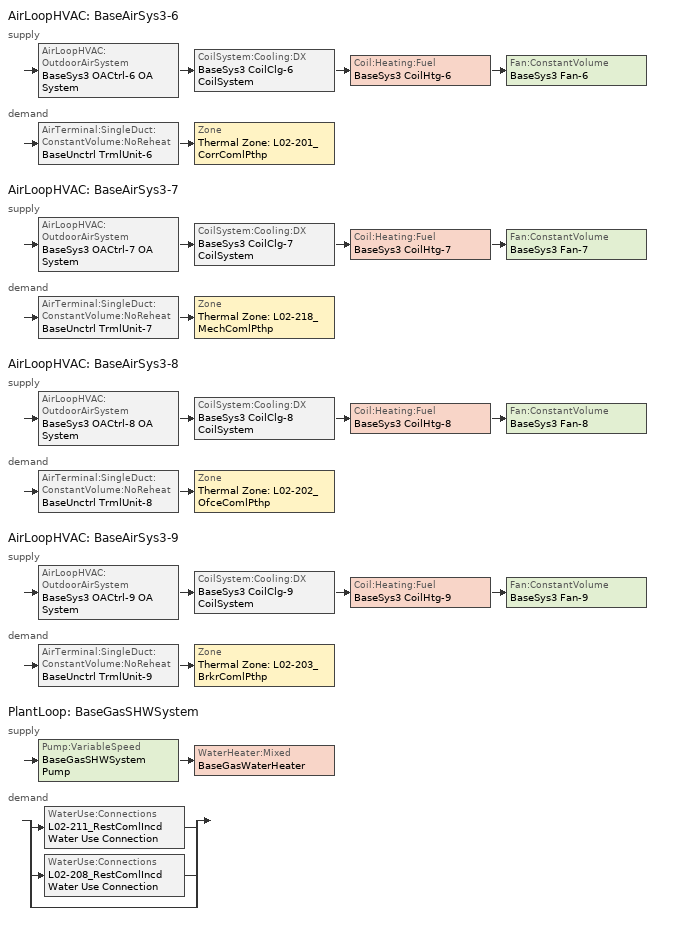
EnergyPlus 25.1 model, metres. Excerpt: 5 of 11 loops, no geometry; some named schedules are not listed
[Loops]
AirLoopHVAC 'BaseAirSys3-6'
 supply: AirLoopHVAC:OutdoorAirSystem 'BaseSys3 OACtrl-6 OA System' > CoilSystem:Cooling:DX 'BaseSys3 CoilClg-6 CoilSystem' > Coil:Heating:Fuel 'BaseSys3 CoilHtg-6' > Fan:ConstantVolume 'BaseSys3 Fan-6'
 demand: AirTerminal:SingleDuct:ConstantVolume:NoReheat 'BaseUnctrl TrmlUnit-6' > Zone 'Thermal Zone: L02-201_CorrComlPthp'
AirLoopHVAC 'BaseAirSys3-7'
 supply: AirLoopHVAC:OutdoorAirSystem 'BaseSys3 OACtrl-7 OA System' > CoilSystem:Cooling:DX 'BaseSys3 CoilClg-7 CoilSystem' > Coil:Heating:Fuel 'BaseSys3 CoilHtg-7' > Fan:ConstantVolume 'BaseSys3 Fan-7'
 demand: AirTerminal:SingleDuct:ConstantVolume:NoReheat 'BaseUnctrl TrmlUnit-7' > Zone 'Thermal Zone: L02-218_MechComlPthp'
AirLoopHVAC 'BaseAirSys3-8'
 supply: AirLoopHVAC:OutdoorAirSystem 'BaseSys3 OACtrl-8 OA System' > CoilSystem:Cooling:DX 'BaseSys3 CoilClg-8 CoilSystem' > Coil:Heating:Fuel 'BaseSys3 CoilHtg-8' > Fan:ConstantVolume 'BaseSys3 Fan-8'
 demand: AirTerminal:SingleDuct:ConstantVolume:NoReheat 'BaseUnctrl TrmlUnit-8' > Zone 'Thermal Zone: L02-202_OfceComlPthp'
AirLoopHVAC 'BaseAirSys3-9'
 supply: AirLoopHVAC:OutdoorAirSystem 'BaseSys3 OACtrl-9 OA System' > CoilSystem:Cooling:DX 'BaseSys3 CoilClg-9 CoilSystem' > Coil:Heating:Fuel 'BaseSys3 CoilHtg-9' > Fan:ConstantVolume 'BaseSys3 Fan-9'
 demand: AirTerminal:SingleDuct:ConstantVolume:NoReheat 'BaseUnctrl TrmlUnit-9' > Zone 'Thermal Zone: L02-203_BrkrComlPthp'
PlantLoop 'BaseGasSHWSystem'
 supply: Pump:VariableSpeed 'BaseGasSHWSystem Pump' > WaterHeater:Mixed 'BaseGasWaterHeater'
 demand: split
  | WaterUse:Connections 'L02-211_RestComlIncd Water Use Connection'
  | WaterUse:Connections 'L02-208_RestComlIncd Water Use Connection'
  | bypass
[ZoneControl:Thermostat] Temperature Difference Between Cutout And Setpoint {deltaC}=0
Name | Zone or ZoneList | Control Type Schedule | Control 1
Thermal Zone: L02-201_CorrComlPthp Thermostat | Thermal Zone: L02-201_CorrComlPthp | Thermal Zone: L02-201_CorrComlPthp Thermostat Schedule | Thermal Zone: L02-201_CorrComlPthp Thermostat
Thermal Zone: L02-202_OfceComlPthp Thermostat | Thermal Zone: L02-202_OfceComlPthp | Thermal Zone: L02-202_OfceComlPthp Thermostat Schedule | Thermal Zone: L02-202_OfceComlPthp Thermostat
Thermal Zone: L02-203_BrkrComlPthp Thermostat | Thermal Zone: L02-203_BrkrComlPthp | Thermal Zone: L02-203_BrkrComlPthp Thermostat Schedule | Thermal Zone: L02-203_BrkrComlPthp Thermostat
Thermal Zone: L02-218_MechComlPthp Thermostat | Thermal Zone: L02-218_MechComlPthp | Thermal Zone: L02-218_MechComlPthp Thermostat Schedule | Thermal Zone: L02-218_MechComlPthp Thermostat
[ThermostatSetpoint:DualSetpoint] Heating Setpoint Temperature Schedule=GLBHHtgSetpt
Name | Cooling Setpoint Temperature Schedule
Thermal Zone: L02-201_CorrComlPthp Thermostat; Thermal Zone: L02-202_OfceComlPthp Thermostat; Thermal Zone: L02-203_BrkrComlPthp Thermostat | NoClgSetpt
Thermal Zone: L02-218_MechComlPthp Thermostat | GLBHClgSetpt
[AirTerminal:SingleDuct:ConstantVolume:NoReheat] Availability Schedule=Always On Discrete; Maximum Air Flow Rate {m3/s}=AutoSize
BaseUnctrl TrmlUnit-6; BaseUnctrl TrmlUnit-8; BaseUnctrl TrmlUnit-9; BaseUnctrl TrmlUnit-7
[Zone equipment]
Thermal Zone: L02-201_CorrComlPthp: BaseUnctrl TrmlUnit-6
Thermal Zone: L02-202_OfceComlPthp: BaseUnctrl TrmlUnit-8
Thermal Zone: L02-203_BrkrComlPthp: BaseUnctrl TrmlUnit-9
Thermal Zone: L02-218_MechComlPthp: BaseUnctrl TrmlUnit-7
[Sizing:Zone] Zone Cooling Design Supply Air Temperature Input Method=TemperatureDifference; Zone Cooling Design Supply Air Temperature {C}=14; Zone Cooling Design Supply Air Temperature Difference {deltaC}=11.1111; Zone Heating Design Supply Air Temperature Input Method=TemperatureDifference; Zone Heating Design Supply Air Temperature {C}=40; Zone Heating Design Supply Air Temperature Difference {deltaC}=11.1111; Zone Cooling Design Supply Air Humidity Ratio {kgWater/kgDryAir}=0.0085; Zone Heating Design Supply Air Humidity Ratio {kgWater/kgDryAir}=0.008; Zone Heating Sizing Factor=1; Zone Cooling Sizing Factor=1; Cooling Design Air Flow Method=DesignDay; Cooling Design Air Flow Rate {m3/s}=0; Cooling Minimum Air Flow per Zone Floor Area {m3/s-m2}=0; Cooling Minimum Air Flow {m3/s}=0; Cooling Minimum Air Flow Fraction=0; Heating Design Air Flow Method=DesignDay; Heating Design Air Flow Rate {m3/s}=0; Heating Maximum Air Flow per Zone Floor Area {m3/s-m2}=0; Heating Maximum Air Flow {m3/s}=0; Heating Maximum Air Flow Fraction=0; Account for Dedicated Outdoor Air System=No; Zone Load Sizing Method=Sensible Load Only No Latent Load; Zone Latent Cooling Design Supply Air Humidity Ratio Input Method=HumidityRatioDifference; Zone Cooling Design Supply Air Humidity Ratio Difference {kgWater/kgDryAir}=0.005; Zone Latent Heating Design Supply Air Humidity Ratio Input Method=HumidityRatioDifference; Zone Humidification Design Supply Air Humidity Ratio Difference {kgWater/kgDryAir}=0.005; Type of Space Sum to Use=Coincident
Name | Design Specification Outdoor Air Object
Thermal Zone: L02-201_CorrComlPthp | Thermal Zone: L02-201_CorrComlPthp Design Specification Outdoor Air
Thermal Zone: L02-202_OfceComlPthp | Thermal Zone: L02-202_OfceComlPthp Design Specification Outdoor Air
Thermal Zone: L02-203_BrkrComlPthp | Thermal Zone: L02-203_BrkrComlPthp Design Specification Outdoor Air
Thermal Zone: L02-218_MechComlPthp | Thermal Zone: L02-218_MechComlPthp Design Specification Outdoor Air
[DesignSpecification:OutdoorAir] Outdoor Air Method=Maximum; Outdoor Air Flow per Person {m3/s-person}=0; Outdoor Air Flow per Zone {m3/s}=0; Outdoor Air Flow Air Changes per Hour {1/hr}=0
Name | Outdoor Air Flow per Zone Floor Area {m3/s-m2}
Thermal Zone: L02-201_CorrComlPthp Design Specification Outdoor Air | 0.000164653
Thermal Zone: L02-202_OfceComlPthp Design Specification Outdoor Air | 0.000700573
Thermal Zone: L02-203_BrkrComlPthp Design Specification Outdoor Air | 0.0010933
Thermal Zone: L02-218_MechComlPthp Design Specification Outdoor Air | 0
[AirLoopHVAC] Design Supply Air Flow Rate {m3/s}=AutoSize; Design Return Air Flow Fraction of Supply Air Flow=1
BaseAirSys3-6; BaseAirSys3-7; BaseAirSys3-8; BaseAirSys3-9
[Sizing:System] Type of Load to Size On=Sensible; Design Outdoor Air Flow Rate {m3/s}=Autosize; Central Heating Maximum System Air Flow Ratio=1; Preheat Design Temperature {C}=10; Preheat Design Humidity Ratio {kgWater/kgDryAir}=0; Precool Design Temperature {C}=5.68434e-14; Precool Design Humidity Ratio {kgWater/kgDryAir}=0; Central Cooling Design Supply Air Temperature {C}=12.7778; Central Heating Design Supply Air Temperature {C}=32.2222; Type of Zone Sum to Use=NonCoincident; 100% Outdoor Air in Cooling=No; 100% Outdoor Air in Heating=No; Central Cooling Design Supply Air Humidity Ratio {kgWater/kgDryAir}=0.0085; Central Heating Design Supply Air Humidity Ratio {kgWater/kgDryAir}=0.008; Cooling Supply Air Flow Rate Method=DesignDay; Cooling Supply Air Flow Rate {m3/s}=0; Cooling Supply Air Flow Rate Per Floor Area {m3/s-m2}=0.00996765; Cooling Fraction of Autosized Cooling Supply Air Flow Rate=1; Cooling Supply Air Flow Rate Per Unit Cooling Capacity {m3/s-W}=3.94755e-05; Heating Supply Air Flow Rate Method=DesignDay; Heating Supply Air Flow Rate {m3/s}=0; Heating Supply Air Flow Rate Per Floor Area {m3/s-m2}=0.00996765; Heating Fraction of Autosized Heating Supply Air Flow Rate=1; Heating Fraction of Autosized Cooling Supply Air Flow Rate=1; Heating Supply Air Flow Rate Per Unit Heating Capacity {m3/s-W}=3.15882e-05; System Outdoor Air Method=ZoneSum; Zone Maximum Outdoor Air Fraction=1; Cooling Design Capacity Method=CoolingDesignCapacity; Cooling Design Capacity {W}=Autosize; Cooling Design Capacity Per Floor Area {W/m2}=234.7; Fraction of Autosized Cooling Design Capacity=1; Heating Design Capacity Method=HeatingDesignCapacity; Heating Design Capacity {W}=Autosize; Heating Design Capacity Per Floor Area {W/m2}=157; Fraction of Autosized Heating Design Capacity=1; Central Cooling Capacity Control Method=OnOff; Occupant Diversity=Autosize
BaseAirSys3-6; BaseAirSys3-7; BaseAirSys3-8; BaseAirSys3-9
[AvailabilityManager:NightCycle] Applicability Schedule=Always On Discrete; Control Type=CycleOnControlZone; Thermostat Tolerance {deltaC}=1.11111; Cycling Run Time Control Type=ThermostatWithMinimumRunTime; Cycling Run Time {s}=900
Name | Fan Schedule | Control Zone or Zone List
Availability Manager Night Cycle 6 | GLBHHVAC | Thermal Zone: L02-201_CorrComlPthp
Availability Manager Night Cycle 7 | CyclingHVACAvail | Thermal Zone: L02-218_MechComlPthp
Availability Manager Night Cycle 8 | GLBHHVAC | Thermal Zone: L02-202_OfceComlPthp
Availability Manager Night Cycle 9 | GLBHHVAC | Thermal Zone: L02-203_BrkrComlPthp
[Controller:OutdoorAir] Minimum Outdoor Air Flow Rate {m3/s}=0; Maximum Outdoor Air Flow Rate {m3/s}=Autosize; Economizer Control Type=NoEconomizer; Economizer Control Action Type=ModulateFlow; Economizer Maximum Limit Enthalpy {J/kg}=64000; Lockout Type=NoLockout; Minimum Limit Type=FixedMinimum; High Humidity Control=No; High Humidity Outdoor Air Flow Ratio=1; Control High Indoor Humidity Based on Outdoor Humidity Ratio=Yes; Heat Recovery Bypass Control Type=BypassWhenWithinEconomizerLimits; Economizer Operation Staging=InterlockedWithMechanicalCooling
Name | Minimum Outdoor Air Schedule | Mechanical Ventilation Controller
BaseSys3 OACtrl-6 | BaseSys3 OACtrl-6 Schedule | BaseSys3 OACtrl-6 Mech Vent Controller
BaseSys3 OACtrl-7 | BaseSys3 OACtrl-7 Schedule | BaseSys3 OACtrl-7 Mech Vent Controller
BaseSys3 OACtrl-8 | BaseSys3 OACtrl-8 Schedule | BaseSys3 OACtrl-8 Mech Vent Controller
BaseSys3 OACtrl-9 | BaseSys3 OACtrl-9 Schedule | BaseSys3 OACtrl-9 Mech Vent Controller
[Controller:MechanicalVentilation] Demand Controlled Ventilation=No; System Outdoor Air Method=ZoneSum
Name | Availability Schedule | Zone or ZoneList Name 1 | Design Specification Outdoor Air Object Name 1
BaseSys3 OACtrl-6 Mech Vent Controller | BaseSys3 OACtrl-6 Schedule | Thermal Zone: L02-201_CorrComlPthp | Thermal Zone: L02-201_CorrComlPthp Design Specification Outdoor Air
BaseSys3 OACtrl-7 Mech Vent Controller | BaseSys3 OACtrl-7 Schedule | Thermal Zone: L02-218_MechComlPthp | Thermal Zone: L02-218_MechComlPthp Design Specification Outdoor Air
BaseSys3 OACtrl-8 Mech Vent Controller | BaseSys3 OACtrl-8 Schedule | Thermal Zone: L02-202_OfceComlPthp | Thermal Zone: L02-202_OfceComlPthp Design Specification Outdoor Air
BaseSys3 OACtrl-9 Mech Vent Controller | BaseSys3 OACtrl-9 Schedule | Thermal Zone: L02-203_BrkrComlPthp | Thermal Zone: L02-203_BrkrComlPthp Design Specification Outdoor Air
[SetpointManager:MixedAir] Control Variable=Temperature
Name | Setpoint Node or NodeList
BaseSys3 OACtrl-6 OA System Mixed Air Node OS Default SPM | BaseSys3 OACtrl-6 OA System Mixed Air Node
BaseSys3 CoilClg-6 Outlet Node OS Default SPM | BaseSys3 CoilClg-6 Outlet Node
BaseSys3 CoilHtg-6 Outlet Node OS Default SPM | BaseSys3 CoilHtg-6 Outlet Node
BaseSys3 OACtrl-7 OA System Mixed Air Node OS Default SPM | BaseSys3 OACtrl-7 OA System Mixed Air Node
BaseSys3 CoilClg-7 Outlet Node OS Default SPM | BaseSys3 CoilClg-7 Outlet Node
BaseSys3 CoilHtg-7 Outlet Node OS Default SPM | BaseSys3 CoilHtg-7 Outlet Node
BaseSys3 OACtrl-8 OA System Mixed Air Node OS Default SPM | BaseSys3 OACtrl-8 OA System Mixed Air Node
BaseSys3 CoilClg-8 Outlet Node OS Default SPM | BaseSys3 CoilClg-8 Outlet Node
BaseSys3 CoilHtg-8 Outlet Node OS Default SPM | BaseSys3 CoilHtg-8 Outlet Node
BaseSys3 OACtrl-9 OA System Mixed Air Node OS Default SPM | BaseSys3 OACtrl-9 OA System Mixed Air Node
BaseSys3 CoilClg-9 Outlet Node OS Default SPM | BaseSys3 CoilClg-9 Outlet Node
BaseSys3 CoilHtg-9 Outlet Node OS Default SPM | BaseSys3 CoilHtg-9 Outlet Node
[CoilSystem:Cooling:DX] Availability Schedule=Always On Discrete
Name | Cooling Coil
BaseSys3 CoilClg-6 CoilSystem | BaseSys3 CoilClg-6
BaseSys3 CoilClg-7 CoilSystem | BaseSys3 CoilClg-7
BaseSys3 CoilClg-8 CoilSystem | BaseSys3 CoilClg-8
BaseSys3 CoilClg-9 CoilSystem | BaseSys3 CoilClg-9
[Coil:Cooling:DX:SingleSpeed] Availability Schedule=Always On Discrete; Gross Rated Total Cooling Capacity {W}=Autosize; Gross Rated Sensible Heat Ratio=Autosize; Gross Rated Cooling COP {W/W}=3; Rated Air Flow Rate {m3/s}=Autosize; Rated Evaporator Fan Power Per Volume Flow Rate 2017 {W/(m3/s)}=773.3; Rated Evaporator Fan Power Per Volume Flow Rate 2023 {W/(m3/s)}=934.4; Total Cooling Capacity Function of Temperature Curve=CoilClgDXQRatio_fTwbToadbSI; Total Cooling Capacity Function of Flow Fraction Curve=CoilClgDXSnglQRatio_fCFMRatio; Energy Input Ratio Function of Temperature Curve=CoilClgDXEIRRatio_fTwbToadbSI; Energy Input Ratio Function of Flow Fraction Curve=CoilClgDXSnglEIRRatio_fCFMRatio; Part Load Fraction Correlation Curve=CoilClgDXEIRRatio_fQFrac; Minimum Outdoor Dry-Bulb Temperature for Compressor Operation {C}=-25; Nominal Time for Condensate Removal to Begin {s}=0; Ratio of Initial Moisture Evaporation Rate and Steady State Latent Capacity=0; Maximum Cycling Rate {cycles/hr}=0; Latent Capacity Time Constant {s}=0; Condenser Type=AirCooled; Evaporative Condenser Effectiveness=0.9; Evaporative Condenser Air Flow Rate {m3/s}=Autosize; Evaporative Condenser Pump Rated Power Consumption {W}=Autosize; Crankcase Heater Capacity {W}=0; Maximum Outdoor Dry-Bulb Temperature for Crankcase Heater Operation {C}=10; Basin Heater Capacity {W/K}=0; Basin Heater Setpoint Temperature {C}=2
BaseSys3 CoilClg-6; BaseSys3 CoilClg-7; BaseSys3 CoilClg-8; BaseSys3 CoilClg-9
[Coil:Heating:Fuel] Availability Schedule=Always On Discrete; Fuel Type=NaturalGas; Burner Efficiency=0.8; Nominal Capacity {W}=AutoSize; On Cycle Parasitic Electric Load {W}=0; Part Load Fraction Correlation Curve=CoilHtgFurnFIRRatio_fQRatio; Off Cycle Parasitic Fuel Load {W}=0
BaseSys3 CoilHtg-6; BaseSys3 CoilHtg-7; BaseSys3 CoilHtg-8; BaseSys3 CoilHtg-9
[Fan:ConstantVolume] Fan Total Efficiency=1; Pressure Rise {Pa}=0; Maximum Flow Rate {m3/s}=AutoSize; Motor Efficiency=1; Motor In Airstream Fraction=1
Name | Availability Schedule
BaseSys3 Fan-6; BaseSys3 Fan-8; BaseSys3 Fan-9 | GLBHHVAC
BaseSys3 Fan-7 | CyclingHVACAvail
[SetpointManager:SingleZone:Reheat] Control Variable=Temperature; Minimum Supply Air Temperature {C}=-99; Maximum Supply Air Temperature {C}=99
Name | Control Zone | Setpoint Node or NodeList
Setpoint Manager Single Zone Reheat 6 | Thermal Zone: L02-201_CorrComlPthp | BaseSys3 Fan-6 Outlet Node
Setpoint Manager Single Zone Reheat 7 | Thermal Zone: L02-218_MechComlPthp | BaseSys3 Fan-7 Outlet Node
Setpoint Manager Single Zone Reheat 8 | Thermal Zone: L02-202_OfceComlPthp | BaseSys3 Fan-8 Outlet Node
Setpoint Manager Single Zone Reheat 9 | Thermal Zone: L02-203_BrkrComlPthp | BaseSys3 Fan-9 Outlet Node
[PlantLoop]
BaseGasSHWSystem: Fluid Type=Water; Plant Equipment Operation Scheme=BaseGasSHWSystem Operation Schemes; Maximum Loop Temperature {C}=100; Minimum Loop Temperature {C}=0; Maximum Loop Flow Rate {m3/s}=Autosize; Minimum Loop Flow Rate {m3/s}=0; Plant Loop Volume {m3}=Autocalculate; Load Distribution Scheme=Optimal; Plant Loop Demand Calculation Scheme=SingleSetpoint; Common Pipe Simulation=None
[Sizing:Plant]
BaseGasSHWSystem: Loop Type=Heating; Design Loop Exit Temperature {C}=48.8889; Loop Design Temperature Difference {deltaC}=36.1111; Sizing Option=NonCoincident; Zone Timesteps in Averaging Window=1; Coincident Sizing Factor Mode=None
[Pump:VariableSpeed]
BaseGasSHWSystem Pump: Design Maximum Flow Rate {m3/s}=Autosize; Design Pump Head {Pa}=0; Design Power Consumption {W}=Autosize; Motor Efficiency=0.9; Fraction of Motor Inefficiencies to Fluid Stream=0; Coefficient 1 of the Part Load Performance Curve=0; Coefficient 2 of the Part Load Performance Curve=1; Coefficient 3 of the Part Load Performance Curve=0; Coefficient 4 of the Part Load Performance Curve=0; Design Minimum Flow Rate {m3/s}=0; Pump Control Type=Intermittent; Skin Loss Radiative Fraction=0.5; Design Power Sizing Method=PowerPerFlowPerPressure; Design Electric Power per Unit Flow Rate {W/(m3/s)}=348701.1; Design Shaft Power per Unit Flow Rate per Unit Head {W/((m3/s)-Pa)}=1.28205; Design Minimum Flow Rate Fraction=0
[WaterHeater:Mixed]
BaseGasWaterHeater: Tank Volume {m3}=0.113562; Setpoint Temperature Schedule=BaseGasWaterHeater Setpoint Temp; Deadband Temperature Difference {deltaC}=2; Maximum Temperature Limit {C}=82.22; Heater Control Type=Cycle; Heater Maximum Capacity {W}=8880.61; Heater Ignition Minimum Flow Rate {m3/s}=0; Heater Ignition Delay {s}=0; Heater Fuel Type=NaturalGas; Heater Thermal Efficiency=0.8; Off Cycle Parasitic Fuel Consumption Rate {W}=0; Off Cycle Parasitic Fuel Type=NaturalGas; Off Cycle Parasitic Heat Fraction to Tank=0.8; On Cycle Parasitic Fuel Consumption Rate {W}=0; On Cycle Parasitic Fuel Type=NaturalGas; On Cycle Parasitic Heat Fraction to Tank=0; Ambient Temperature Indicator=Schedule; Ambient Temperature Schedule=BaseGasWaterHeater Ambient Temperature; Off Cycle Loss Coefficient to Ambient Temperature {W/K}=5.4783; Off Cycle Loss Fraction to Zone=1; On Cycle Loss Coefficient to Ambient Temperature {W/K}=6; On Cycle Loss Fraction to Zone=1; Use Side Effectiveness=1; Source Side Effectiveness=1; Use Side Design Flow Rate {m3/s}=Autosize; Source Side Design Flow Rate {m3/s}=Autosize; Indirect Water Heating Recovery Time {hr}=1.5; Source Side Flow Control Mode=IndirectHeatPrimarySetpoint
[WaterHeater:Sizing]
BaseGasWaterHeater: Design Mode=PeakDraw; Time Storage Can Meet Peak Draw {hr}=0.538503; Time for Tank Recovery {hr}=0; Nominal Tank Volume for Autosizing Plant Connections {m3}=1
[WaterUse:Connections] Drain Water Heat Exchanger Type=None; Drain Water Heat Exchanger Destination=Plant
Name | Water Use Equipment Name 1
L02-211_RestComlIncd Water Use Connection | L02-211_RestComlIncd Water Use Equipment
L02-208_RestComlIncd Water Use Connection | L02-208_RestComlIncd Water Use Equipment
[WaterUse:Equipment] Flow Rate Fraction Schedule=GLBHSHW
Name | Peak Flow Rate {m3/s} | Target Temperature Schedule
L02-211_RestComlIncd Water Use Equipment | 9.24403e-06 | L02-211_RestComlIncd Target SHW Temp
L02-208_RestComlIncd Water Use Equipment | 1.26635e-06 | L02-208_RestComlIncd Target SHW Temp
[PlantEquipmentOperationSchemes]
BaseGasSHWSystem Operation Schemes: Control Scheme Object Type 1=PlantEquipmentOperation:HeatingLoad; Control Scheme Name 1=BaseGasSHWSystem Heating Operation Scheme; Control Scheme Schedule Name 1=Always On Discrete
[PlantEquipmentOperation:HeatingLoad]
BaseGasSHWSystem Heating Operation Scheme: Load Range Lower Limit 1 {W}=0; Load Range Upper Limit 1 {W}=1000000000; Range Equipment List Name 1=BaseGasSHWSystem Heating Equipment List
[PlantEquipmentList]
BaseGasSHWSystem Heating Equipment List: WaterHeater:Mixed, BaseGasWaterHeater
[SetpointManager:Scheduled]
{7093d5c1-7385-4785-9ff6-6573841d6fc3}: Control Variable=Temperature; Schedule=BaseGasSHWSystem Supply Temp Schedule; Setpoint Node or NodeList=BaseGasSHWSystem Supply Mixer Outlet Node
[Schedule:Year]
GLBHHtgSetpt: GLBHWinHtgSetptWk, 1, 1, 1, 15, GLBHSpFaHtgSetptWk, 1, 16, 6, 15, GLBHSumHtgSetptWk, 6, 16, 9, 15, GLBHSpFaHtgSetptWk, 9, 16, 11, 15, GLBHWinHtgSetptWk, 11, 16, 12, 31
NoClgSetpt: NoClgSetpt Wk, 1, 1, 12, 31
GLBHClgSetpt: GLBHWinClgSetptWk, 1, 1, 1, 15, GLBHSpFaClgSetptWk, 1, 16, 6, 15, GLBHSumClgSetptWk, 6, 16, 9, 15, GLBHSpFaClgSetptWk, 9, 16, 11, 15, GLBHWinClgSetptWk, 11, 16, 12, 31
BaseSys3 OACtrl-6 Schedule: BaseSys3 OACtrl-6 Schedule Week 1, 1, 1, 1, 15, BaseSys3 OACtrl-6 Schedule Week 2, 1, 16, 6, 15, BaseSys3 OACtrl-6 Schedule Week 3, 6, 16, 9, 15, BaseSys3 OACtrl-6 Schedule Week 4, 9, 16, 11, 15, BaseSys3 OACtrl-6 Schedule Week 5, 11, 16, 12, 31
BaseSys3 OACtrl-7 Schedule: BaseSys3 OACtrl-7 Schedule Week 1, 1, 1, 12, 31
BaseSys3 OACtrl-8 Schedule: BaseSys3 OACtrl-8 Schedule Week 1, 1, 1, 1, 15, BaseSys3 OACtrl-8 Schedule Week 2, 1, 16, 6, 15, BaseSys3 OACtrl-8 Schedule Week 3, 6, 16, 9, 15, BaseSys3 OACtrl-8 Schedule Week 4, 9, 16, 11, 15, BaseSys3 OACtrl-8 Schedule Week 5, 11, 16, 12, 31
BaseSys3 OACtrl-9 Schedule: BaseSys3 OACtrl-9 Schedule Week 1, 1, 1, 1, 15, BaseSys3 OACtrl-9 Schedule Week 2, 1, 16, 6, 15, BaseSys3 OACtrl-9 Schedule Week 3, 6, 16, 9, 15, BaseSys3 OACtrl-9 Schedule Week 4, 9, 16, 11, 15, BaseSys3 OACtrl-9 Schedule Week 5, 11, 16, 12, 31
CyclingHVACAvail: CyclingHVACAvailWk, 1, 1, 12, 31
GLBHHVAC: GLBHWinHVACWk, 1, 1, 1, 15, GLBHSpFaHVACWk, 1, 16, 6, 15, GLBHSumHVACWk, 6, 16, 9, 15, GLBHSpFaHVACWk, 9, 16, 11, 15, GLBHWinHVACWk, 11, 16, 12, 31
GLBHSHW: GLBHWinSHWWk, 1, 1, 1, 15, GLBHSpFaSHWWk, 1, 16, 6, 15, GLBHSumSHWWk, 6, 16, 9, 15, GLBHSpFaSHWWk, 9, 16, 11, 15, GLBHWinSHWWk, 11, 16, 12, 31
BaseGasSHWSystem Supply Temp Schedule: BaseGasSHWSystem Supply Temp Schedule Week Rule - Jan1-Dec31, 1, 1, 12, 31
BaseGasWaterHeater Ambient Temperature: BaseGasWaterHeater Ambient Temperature Week Rule - Jan1-Dec31, 1, 1, 12, 31
BaseGasWaterHeater Setpoint Temp: BaseGasWaterHeater Setpoint Temp Week Rule - Jan1-Dec31, 1, 1, 12, 31
L02-208_RestComlIncd Target SHW Temp: L02-208_RestComlIncd Target SHW Temp Week Rule - Jan1-Dec31, 1, 1, 12, 31
L02-211_RestComlIncd Target SHW Temp: L02-211_RestComlIncd Target SHW Temp Week Rule - Jan1-Dec31, 1, 1, 12, 31
[Schedule:Week:Daily]
GLBHSpFaHVACWk: GLBHSpFaHVACSun, GLBHSpFaHVACWD, GLBHSpFaHVACWD, GLBHSpFaHVACWD, GLBHSpFaHVACWD, GLBHSpFaHVACFri, GLBHSpFaHVACSat, GLBHSpFaHVACSun, AllOnHVACAvailDay, AllOnHVACAvailDay, GLBHSpFaHVACSun, GLBHSpFaHVACSun
GLBHSumHVACWk: GLBHSumHVACSun, GLBHSumHVACWD, GLBHSumHVACWD, GLBHSumHVACWD, GLBHSumHVACWD, GLBHSumHVACFri, GLBHSumHVACSat, GLBHSumHVACSun, AllOnHVACAvailDay, AllOnHVACAvailDay, GLBHSumHVACSun, GLBHSumHVACSun
GLBHWinHVACWk: GLBHWinHVACSun, GLBHWinHVACWD, GLBHWinHVACWD, GLBHWinHVACWD, GLBHWinHVACWD, GLBHWinHVACFri, GLBHWinHVACSat, GLBHWinHVACSun, AllOnHVACAvailDay, AllOnHVACAvailDay, GLBHWinHVACSun, GLBHWinHVACSun
[Schedule:Compact]
Thermal Zone: L02-201_CorrComlPthp Thermostat Schedule; Thermal Zone: L02-202_OfceComlPthp Thermostat Schedule; Thermal Zone: L02-203_BrkrComlPthp Thermostat Schedule; Thermal Zone: L02-218_MechComlPthp Thermostat Schedule: Through: 12/31, For: AllDays, Until: 24:00, 4
[Schedule:Constant]
Always On Discrete: Hourly Value=1
[Curve:Biquadratic] Minimum Value of x {BasedOnField A2}=13.89; Maximum Value of x {BasedOnField A2}=25; Minimum Value of y {BasedOnField A3}=23.89; Maximum Value of y {BasedOnField A3}=46.11
Name | Coefficient1 Constant | Coefficient2 x | Coefficient3 x**2 | Coefficient4 y | Coefficient5 y**2 | Coefficient6 x*y
CoilClgDXQRatio_fTwbToadbSI | 0.86779 | 0.014245 | 0.000554 | -0.007569 | 3.2e-05 | -0.000191
CoilClgDXEIRRatio_fTwbToadbSI | 0.116709 | 0.028458 | -0.000411 | 0.021422 | 0.000162 | -0.00068
[Curve:Quadratic]
Name | Coefficient1 Constant | Coefficient2 x | Coefficient3 x**2 | Minimum Value of x {BasedOnField A2} | Maximum Value of x {BasedOnField A2} | Minimum Curve Output {BasedOnField A3}
CoilClgDXSnglQRatio_fCFMRatio | 0.8 | 0.2 | 0 | 0 | 100 | 0.8
CoilClgDXSnglEIRRatio_fCFMRatio | 1.156 | -0.1816 | 0.0256 | 0 | 100
CoilHtgFurnFIRRatio_fQRatio | 0.01861 | 1.09421 | -0.112819 | 0.7 | 1
[Curve:Cubic]
CoilClgDXEIRRatio_fQFrac: Coefficient1 Constant=0; Coefficient2 x=5.1091; Coefficient3 x**2=-8.5515; Coefficient4 x**3=4.4744; Minimum Value of x {BasedOnField A2}=0.7; Maximum Value of x {BasedOnField A2}=1; Minimum Curve Output {BasedOnField A3}=0.92; Maximum Curve Output {BasedOnField A3}=1
